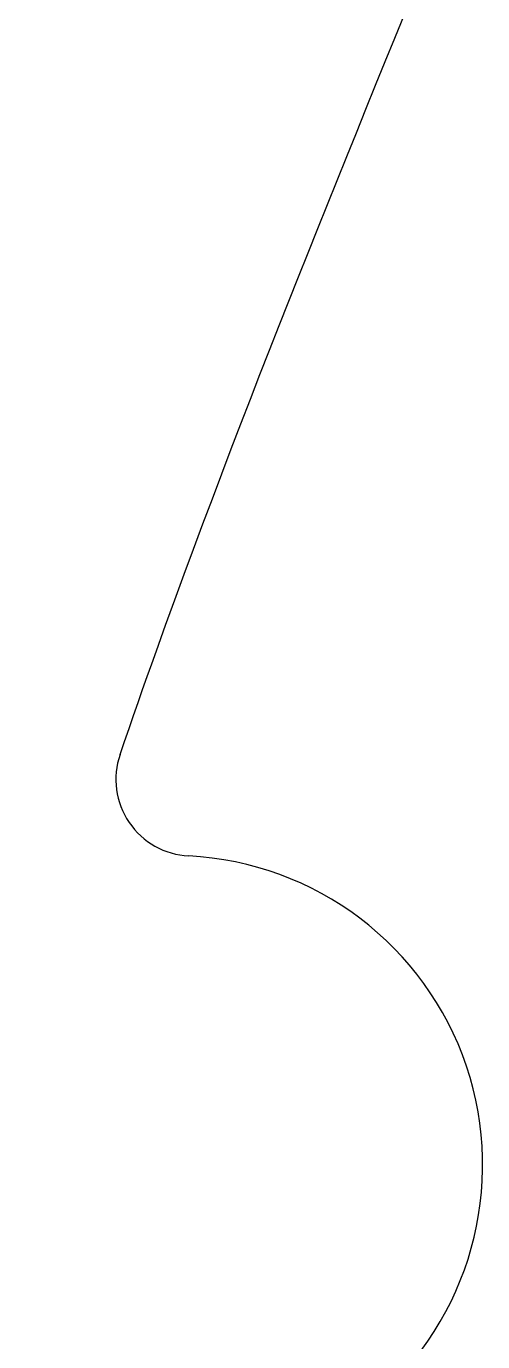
# Model space of a CAD drawing. Extents: x 14 to 1461, y -733 to -10.
# Drawn here: x 747.4 to 777.2, y -456.7 to -370.9 of the extents above; entities that cross this region are included whole.
import ezdxf

# ---------------------------------------------------------------- set-up
doc = ezdxf.new("R2010")
doc.units = 0

msp = doc.modelspace()

# ---------------------------------------------------------------- linework, layer by layer
at = {"layer": 'Cut', "color": 0}
for p, q in [((771.47159, -371.648592), (772.096113, -370.113036)), ((770.845761, -373.187975), (771.47159, -371.648592)), ((770.218815, -374.731323), (770.845761, -373.187975)), ((769.590937, -376.278774), (770.218815, -374.731323)), ((768.962314, -377.830467), (769.590937, -376.278774)), ((768.333134, -379.38654), (768.962314, -377.830467)), ((767.703583, -380.94713), (768.333134, -379.38654)), ((767.073849, -382.512377), (767.703583, -380.94713)), ((766.444118, -384.082417), (767.073849, -382.512377)), ((765.814577, -385.65739), (766.444118, -384.082417)), ((765.185413, -387.237433), (765.814577, -385.65739)), ((764.556813, -388.822684), (765.185413, -387.237433)), ((763.928963, -390.413282), (764.556813, -388.822684)), ((763.302052, -392.009365), (763.928963, -390.413282)), ((762.676266, -393.611071), (763.302052, -392.009365)), ((762.051791, -395.218537), (762.676266, -393.611071)), ((761.428815, -396.831903), (762.051791, -395.218537)), ((760.807524, -398.451306), (761.428815, -396.831903)), ((760.188106, -400.076885), (760.807524, -398.451306)), ((759.570748, -401.708777), (760.188106, -400.076885)), ((758.955636, -403.34712), (759.570748, -401.708777)), ((758.342957, -404.992054), (758.955636, -403.34712)), ((757.732898, -406.643715), (758.342957, -404.992054)), ((757.125646, -408.302243), (757.732898, -406.643715)), ((756.521389, -409.967775), (757.125646, -408.302243)), ((755.920312, -411.640449), (756.521389, -409.967775)), ((755.621025, -412.479507), (755.920312, -411.640449)), ((755.322604, -413.320404), (755.621025, -412.479507)), ((755.025071, -414.163154), (755.322604, -413.320404)), ((754.72845, -415.007777), (755.025071, -414.163154)), ((754.432765, -415.854289), (754.72845, -415.007777)), ((754.138038, -416.702707), (754.432765, -415.854289)), ((753.844294, -417.553049), (754.138038, -416.702707)), ((753.551555, -418.405332), (753.844294, -417.553049))]:
    msp.add_line(p, q, dxfattribs=at)
for centre, radius, start, end in [((758.281815, -420.025374), 4.99999, 161.09445, 267.084667), ((757.000141, -445.192709), 20.19996, 241.754518, 87.084667)]:
    msp.add_arc(centre, radius, start, end, dxfattribs=at)

doc.saveas('drawing.dxf')
